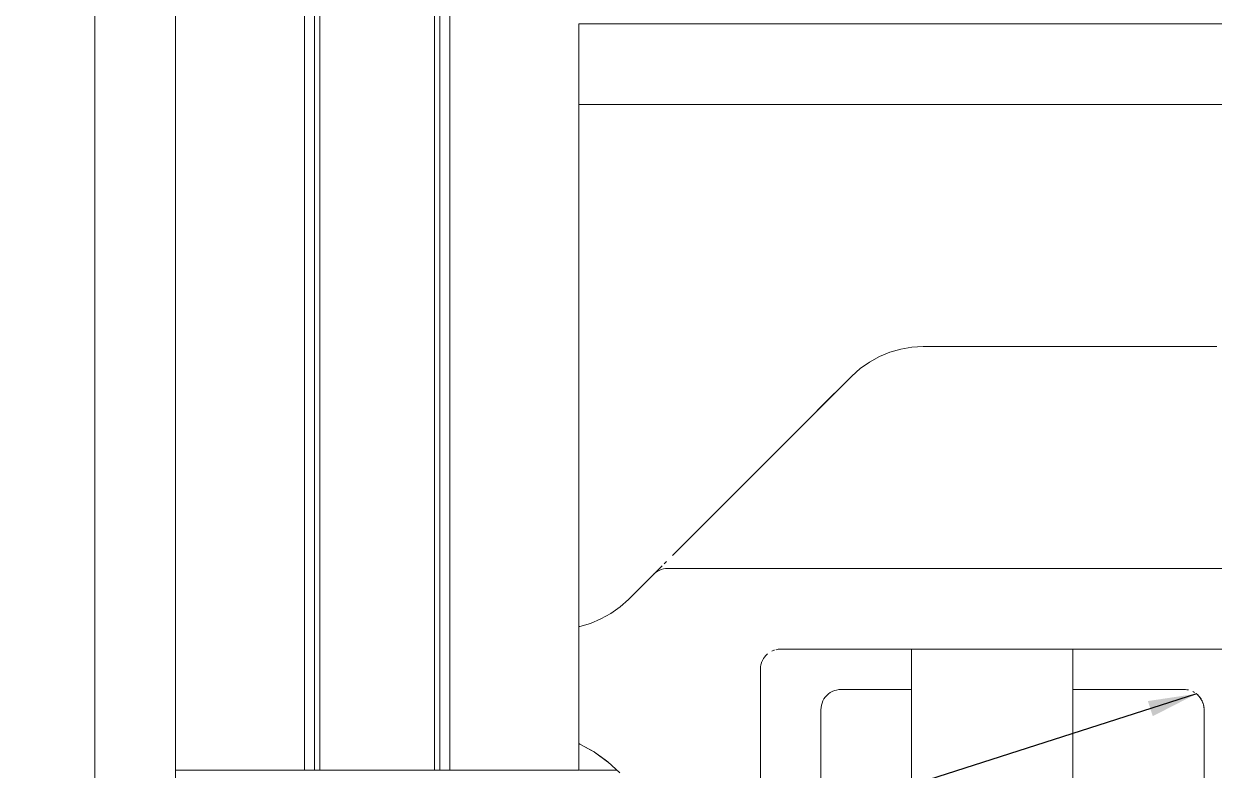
# Model space of a CAD drawing. Header units: millimetres. Extents: x 0 to 420, y 0 to 297.
# Drawn here: x 271.83 to 279.21, y 262.05 to 266.67 of the extents above; entities that cross this region are included whole.
import ezdxf

# ---------------------------------------------------------------- set-up
doc = ezdxf.new("R2010")
doc.units = ezdxf.units.MM
doc.layers.add('1', color=7, linetype='Continuous', true_color=0xffffff)
doc.layers.add('171', color=7, linetype='Continuous', true_color=0xffffff)
doc.dimstyles.get("Standard").update_dxf_attribs({"dimtxt": 0.18, "dimasz": 0.18, "dimexe": 0.18, "dimexo": 0.0625, "dimgap": 0.09, "dimtad": 0, "dimtih": 1, "dimtoh": 1, "dimdec": 4, "dimzin": 0, "dimdsep": 46, "dimtxsty": 'Standard', "dimcen": 0.09, "dimadec": 0, "dimazin": 0, "dimtfac": 1, "dimtdec": 4, "dimtofl": 0, "dimtmove": 0, "dimatfit": 3, "dimfxl": 1, "dimtolj": 1, "dimtzin": 0, "dimarcsym": 0})

msp = doc.modelspace()

# ---------------------------------------------------------------- linework, layer by layer
at = {"layer": '1', "color": 155, "linetype": 'Continuous', "lineweight": 18}
for p, q in [((272.2678, 274.5469), (272.2678, 259.9219)), ((272.7678, 274.5469), (272.7678, 259.9219)), ((273.5678, 274.5469), (273.5678, 262.0469)), ((273.6303, 274.5469), (273.6303, 262.0469)), ((273.6629, 274.5469), (273.6629, 262.0469)), ((274.3728, 274.5469), (274.3728, 262.0469)), ((274.4053, 274.5469), (274.4053, 262.0469)), ((274.4678, 274.5469), (274.4678, 262.0469)), ((275.2678, 266.6719), (337.7678, 266.6719)), ((275.2678, 266.6719), (275.2678, 266.1719)), ((275.2678, 266.1721), (275.2678, 262.0469)), ((275.2678, 266.1719), (337.7678, 266.1719)), ((275.7316, 263.2607), (275.7312, 263.2603)), ((279.0923, 262.5221), (279.0979, 262.5177)), ((279.1031, 262.5131), (279.1081, 262.5081)), ((279.1128, 262.5029), (279.1173, 262.4974)), ((279.1213, 262.4917), (279.1251, 262.4858)), ((279.1285, 262.4797), (279.1316, 262.4734)), ((279.1343, 262.4669), (279.1367, 262.4602)), ((279.1386, 262.4535), (279.1402, 262.4466)), ((279.1414, 262.4397), (279.1422, 262.4327)), ((275.2678, 262.212), (275.2741, 262.2094)), ((275.2678, 262.212), (275.2748, 262.2091)), ((272.9553, 262.0469), (272.7678, 262.0469)), ((272.9553, 262.0469), (273.5553, 262.0469)), ((273.5553, 262.0469), (273.5678, 262.0469)), ((273.5678, 262.0469), (273.5803, 262.0469)), ((273.5803, 262.0469), (273.6178, 262.0469)), ((273.6178, 262.0469), (273.6303, 262.0469)), ((273.6303, 262.0469), (273.6629, 262.0469)), ((273.6629, 262.0469), (274.3728, 262.0469)), ((274.3728, 262.0469), (274.4053, 262.0469)), ((274.4053, 262.0469), (274.4178, 262.0469)), ((274.4178, 262.0469), (274.4553, 262.0469)), ((274.4553, 262.0469), (274.4678, 262.0469)), ((274.4678, 262.0469), (274.4803, 262.0469)), ((274.4803, 262.0469), (275.0803, 262.0469)), ((275.2678, 262.0469), (275.0803, 262.0469))]:
    msp.add_line(p, q, dxfattribs=at)
at = {"layer": '1', "color": 155, "linetype": 'Continuous', "lineweight": 13}
for p, q in [((273.5678, 274.5469), (273.5678, 262.0469)), ((273.5678, 274.5469), (273.5678, 262.0469)), ((273.6303, 274.5469), (273.6303, 262.0469)), ((274.4678, 262.0469), (274.4678, 274.5469))]:
    msp.add_line(p, q, dxfattribs=at)
at = {"layer": '1', "color": 155, "linetype": 'Continuous', "lineweight": 18}
for points in [[(279.2219, 264.6719), (279.1523, 264.6719), (279.0862, 264.6719), (279.0243, 264.6719), (278.9675, 264.6719), (278.9162, 264.6719), (278.9022, 264.6719), (278.8867, 264.6719), (278.8699, 264.6719), (278.8518, 264.6719), (278.8329, 264.6719), (278.8132, 264.6719), (278.793, 264.6719), (278.7726, 264.6719), (277.4017, 264.6719), (277.3317, 264.6679), (277.2626, 264.6562), (277.1953, 264.6368), (277.1305, 264.61), (277.0692, 264.5761), (277.012, 264.5355), (276.9598, 264.4888)], [(276.9598, 264.4888), (275.8745, 263.4036), (275.868, 263.397), (275.8476, 263.3767)], [(275.7747, 263.3038), (275.7469, 263.2759), (275.7417, 263.2707)], [(275.7852, 263.3142), (275.7754, 263.3045), (275.7611, 263.2901)], [(275.8117, 263.3407), (275.7972, 263.3262)], [(275.7312, 263.2603), (275.5759, 263.1049), (275.5236, 263.0582), (275.4665, 263.0177), (275.4051, 262.9838), (275.3404, 262.9569), (275.273, 262.9375), (275.2678, 262.9367)], [(275.7417, 263.2696), (275.7312, 263.2603)], [(275.7413, 263.2693), (275.7312, 263.2603)], [(275.7468, 263.2758), (275.7366, 263.2656), (275.7315, 263.2606)], [(275.7397, 263.2684), (275.7397, 263.2684), (275.7317, 263.2608), (275.7315, 263.2606)], [(275.7531, 263.2777), (275.7417, 263.2696)], [(275.7527, 263.2775), (275.7528, 263.2775), (275.7417, 263.2696)], [(275.7654, 263.2845), (275.7531, 263.2777)], [(275.765, 263.2843), (275.7651, 263.2843), (275.7531, 263.2777)], [(275.7916, 263.2937), (275.7783, 263.2899), (275.7654, 263.2845)], [(275.778, 263.2897), (275.7781, 263.2898), (275.7654, 263.2845)], [(275.8055, 263.2961), (275.7918, 263.2937), (275.7916, 263.2937)], [(279.982, 263.2969), (276.2294, 263.2969), (275.8196, 263.2969), (275.8056, 263.2961), (275.8055, 263.2961)], [(276.464, 262.7847), (276.4766, 262.7897), (276.4797, 262.7909), (276.4797, 262.7909)], [(276.4912, 262.794), (276.49, 262.7937), (276.5039, 262.7958), (276.5124, 262.7967)], [(276.5087, 262.7964), (276.5178, 262.7969), (279.982, 262.7969), (280.0634, 262.7969), (280.1404, 262.7969), (280.2125, 262.7969), (280.2793, 262.7969), (280.3402, 262.7969), (280.395, 262.7969), (280.4432, 262.7969), (280.4845, 262.7969), (280.5187, 262.7969), (280.5455, 262.7969), (280.5648, 262.7969), (280.5765, 262.7969), (280.5803, 262.7969), (280.5838, 262.797)], [(277.3303, 262.7969), (277.3303, 261.8344)], [(278.3303, 261.8344), (278.3303, 262.7968)], [(276.396, 262.6999), (276.396, 262.6997), (276.3999, 262.7131), (276.4008, 262.7156)], [(276.3999, 262.7133), (276.3998, 262.7132), (276.4053, 262.7261), (276.4065, 262.7287)], [(276.4053, 262.7262), (276.4052, 262.7261), (276.412, 262.7384), (276.4131, 262.7401)], [(276.4124, 262.739), (276.4189, 262.7481)], [(276.4178, 262.7468), (276.4202, 262.7497), (276.427, 262.7577)], [(276.4228, 262.7528), (276.4296, 262.7601), (276.438, 262.768), (276.438, 262.768)], [(276.3928, 262.6719), (276.3936, 262.6859), (276.3943, 262.6911)], [(276.3933, 260.6609), (276.3928, 260.6719), (276.3928, 262.6719), (276.393, 262.6783), (276.393, 262.6783)], [(276.3937, 262.6865), (276.396, 262.6997), (276.397, 262.7038), (276.397, 262.7038)], [(276.7678, 260.5467), (276.7678, 262.4219), (276.7686, 262.4359), (276.771, 262.4497), (276.7748, 262.4632), (276.7802, 262.4761), (276.787, 262.4884), (276.7951, 262.4998), (276.8044, 262.5103), (276.8149, 262.5196), (276.8263, 262.5277), (276.8386, 262.5345), (276.8516, 262.5399), (276.865, 262.5437), (276.8788, 262.5461), (276.8928, 262.5469), (277.33, 262.5469)], [(278.3297, 262.5469), (279.0178, 262.5469), (279.0223, 262.5466)], [(279.0178, 262.5469), (279.0178, 262.5469), (279.0224, 262.5465), (279.0266, 262.5462), (279.0353, 262.5455), (279.0367, 262.5453), (279.0452, 262.5438)], [(279.0721, 262.5345), (279.0721, 262.5345), (279.0774, 262.5316), (279.0843, 262.5278)], [(279.0958, 262.5196), (279.1009, 262.5151), (279.1062, 262.5103)], [(279.1062, 262.5103), (279.111, 262.5049), (279.1156, 262.4998)], [(279.1156, 262.4998), (279.1199, 262.4936), (279.1237, 262.4884)], [(279.1237, 262.4884), (279.1275, 262.4814), (279.1305, 262.4761)], [(279.1305, 262.4761), (279.1336, 262.4684), (279.1358, 262.4632)], [(279.1358, 262.4632), (279.1382, 262.4548), (279.1397, 262.4497)], [(279.1397, 262.4497), (279.1412, 262.4408), (279.142, 262.4359)], [(279.142, 262.4359), (279.1426, 262.4264), (279.1428, 262.4219), (279.1428, 261.6094)], [(275.2741, 262.2094), (275.2747, 262.2091), (275.3634, 262.1596)], [(275.2748, 262.2091), (275.3639, 262.1593)], [(275.3634, 262.1596), (275.3639, 262.1592), (275.4463, 262.0996)], [(275.3639, 262.1593), (275.4466, 262.0994)], [(275.3993, 262.1336), (275.4466, 262.0994)], [(275.5025, 262.0477), (275.4875, 262.0469), (275.2716, 262.0469)], [(275.4463, 262.0996), (275.4466, 262.0994), (275.5216, 262.0304)], [(275.4466, 262.0994), (275.5217, 262.0302)]]:
    msp.add_lwpolyline(points, dxfattribs=at)
for points in [[(276.9598, 264.4888), (276.7498, 264.2789), (276.7406, 264.2697), (276.9598, 264.4888)], [(276.9598, 264.4888), (276.7633, 264.2924), (276.7574, 264.2864), (276.9598, 264.4888)]]:
    msp.add_lwpolyline(points, close=True, dxfattribs=at)

# ---------------------------------------------------------------- leaders
at = {"layer": '171', "color": 156, "linetype": 'Continuous', "lineweight": 13}
msp.add_leader([(279.0951, 262.5199), (266.6512, 258.5336)], dimstyle='Standard', override={"dimasz": 0.3}, dxfattribs=at)

doc.saveas('drawing.dxf')
